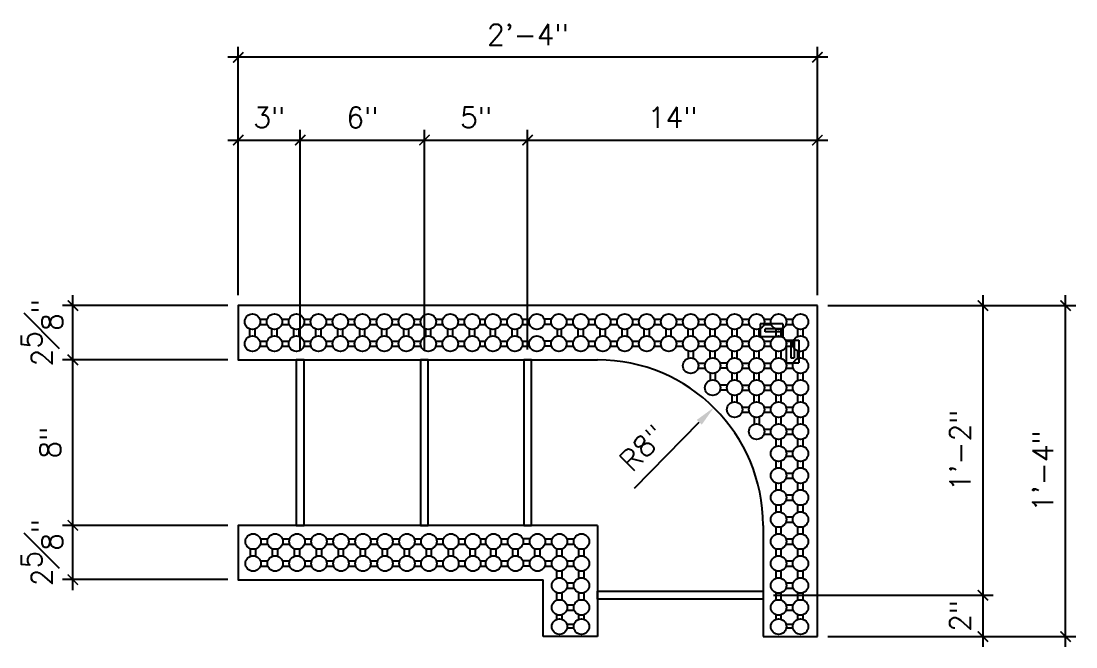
# Model space of a CAD drawing. Header units: inches. Extents: x 164.2 to 218.5, y 5 to 87.3.
# Drawn here: x 167.5 to 218.5, y 57 to 87.3 of the extents above; entities that cross this region are included whole.
import ezdxf

# ---------------------------------------------------------------- set-up
doc = ezdxf.new("R2010")
doc.units = ezdxf.units.IN
doc.header["$MEASUREMENT"] = 0
doc.layers.add('LAYER 2', color=2, linetype='Continuous')
doc.layers.add('LAYER 8', color=8, linetype='Continuous')
doc.styles.add('NOTES', font='simplex.shx', dxfattribs={"height": 1})
doc.dimstyles.new('DIM-18$0', dxfattribs={"dimscale": 8, "dimtxt": 1, "dimasz": 0.125, "dimexe": 0.1875, "dimexo": 0.0625, "dimgap": 0.0625, "dimtad": 1, "dimdec": 4, "dimzin": 3, "dimdsep": 46, "dimlunit": 4, "dimtxsty": 'NOTES', "dimblk1": 'ARCHTICK', "dimblk2": 'ARCHTICK', "dimsah": 1, "dimcen": 0.0625, "dimclrd": 256, "dimclre": 256, "dimclrt": 7, "dimadec": 0, "dimazin": 0, "dimtfac": 1, "dimtdec": 4, "dimtofl": 0, "dimtmove": 0, "dimatfit": 3, "dimldrblk": 'ARCHTICK', "dimfxl": 1, "dimfrac": 2, "dimtolj": 1, "dimtzin": 0, "dimarcsym": 0})

# ---------------------------------------------------------------- blocks, each defined once
blk = doc.blocks.new('_ArchTick')
at = {"color": 0, "linetype": 'ByBlock', "const_width": 0.15}
blk.add_lwpolyline([(-0.5, -0.5), (0.5, 0.5)], dxfattribs=at)
blk = doc.blocks.new('*D17')
at = {"layer": 'DEFPOINTS', "color": 0}
for p in [(180.953, 81.527), (177.958, 73.527), (180.953, 70.902)]:
    blk.add_point(p, dxfattribs=at)
at = {"layer": 'LAYER 8', "lineweight": -2}
for p, q in [((177.958, 74.027), (177.958, 82.027)), ((180.953, 71.402), (180.953, 82.027)), ((177.458, 81.527), (181.453, 81.527))]:
    blk.add_line(p, q, dxfattribs=at)
at = {"layer": 'LAYER 8', "lineweight": -2, "xscale": 0.5, "yscale": 0.5, "zscale": 0.5, "rotation": 180}
blk.add_blockref('_ArchTick', (177.958, 81.527), dxfattribs=at)
at = {"layer": 'LAYER 8', "lineweight": -2, "xscale": 0.5, "yscale": 0.5, "zscale": 0.5}
blk.add_blockref('_ArchTick', (180.953, 81.527), dxfattribs=at)
at = {"layer": 'LAYER 8', "color": 7, "insert": (179.455, 82.622), "char_height": 1, "attachment_point": 5, "style": 'NOTES'}
blk.add_mtext('\\A1;3"', dxfattribs=at)
blk = doc.blocks.new('*D18')
at = {"layer": 'DEFPOINTS', "color": 0}
for p in [(186.958, 81.527), (180.953, 70.902), (186.958, 70.902)]:
    blk.add_point(p, dxfattribs=at)
at = {"layer": 'LAYER 8', "lineweight": -2}
for p, q in [((180.953, 71.402), (180.953, 82.027)), ((186.958, 71.402), (186.958, 82.027)), ((180.453, 81.527), (187.458, 81.527))]:
    blk.add_line(p, q, dxfattribs=at)
at = {"layer": 'LAYER 8', "lineweight": -2, "xscale": 0.5, "yscale": 0.5, "zscale": 0.5, "rotation": 180}
blk.add_blockref('_ArchTick', (180.953, 81.527), dxfattribs=at)
at = {"layer": 'LAYER 8', "lineweight": -2, "xscale": 0.5, "yscale": 0.5, "zscale": 0.5}
blk.add_blockref('_ArchTick', (186.958, 81.527), dxfattribs=at)
at = {"layer": 'LAYER 8', "color": 7, "insert": (183.955, 82.622), "char_height": 1, "attachment_point": 5, "style": 'NOTES'}
blk.add_mtext('\\A1;6"', dxfattribs=at)
blk = doc.blocks.new('*D19')
at = {"layer": 'DEFPOINTS', "color": 0}
for p in [(191.949, 81.527), (186.958, 70.902), (191.949, 70.902)]:
    blk.add_point(p, dxfattribs=at)
at = {"layer": 'LAYER 8', "lineweight": -2}
for p, q in [((186.958, 71.402), (186.958, 82.027)), ((191.949, 71.402), (191.949, 82.027)), ((186.458, 81.527), (192.449, 81.527))]:
    blk.add_line(p, q, dxfattribs=at)
at = {"layer": 'LAYER 8', "lineweight": -2, "xscale": 0.5, "yscale": 0.5, "zscale": 0.5, "rotation": 180}
blk.add_blockref('_ArchTick', (186.958, 81.527), dxfattribs=at)
at = {"layer": 'LAYER 8', "lineweight": -2, "xscale": 0.5, "yscale": 0.5, "zscale": 0.5}
blk.add_blockref('_ArchTick', (191.949, 81.527), dxfattribs=at)
at = {"layer": 'LAYER 8', "color": 7, "insert": (189.453, 82.622), "char_height": 1, "attachment_point": 5, "style": 'NOTES'}
blk.add_mtext('\\A1;5"', dxfattribs=at)
blk = doc.blocks.new('*D20')
at = {"layer": 'DEFPOINTS', "color": 0}
for p in [(205.958, 81.527), (205.958, 73.527), (191.949, 70.902)]:
    blk.add_point(p, dxfattribs=at)
at = {"layer": 'LAYER 8', "lineweight": -2}
for p, q in [((191.949, 71.402), (191.949, 82.027)), ((205.958, 74.027), (205.958, 82.027)), ((191.449, 81.527), (206.458, 81.527))]:
    blk.add_line(p, q, dxfattribs=at)
at = {"layer": 'LAYER 8', "lineweight": -2, "xscale": 0.5, "yscale": 0.5, "zscale": 0.5, "rotation": 180}
blk.add_blockref('_ArchTick', (191.949, 81.527), dxfattribs=at)
at = {"layer": 'LAYER 8', "lineweight": -2, "xscale": 0.5, "yscale": 0.5, "zscale": 0.5}
blk.add_blockref('_ArchTick', (205.958, 81.527), dxfattribs=at)
at = {"layer": 'LAYER 8', "color": 7, "insert": (198.953, 82.622), "char_height": 1, "attachment_point": 5, "style": 'NOTES'}
blk.add_mtext('\\A1;14"', dxfattribs=at)
blk = doc.blocks.new('*D21')
at = {"layer": 'DEFPOINTS', "color": 0}
for p in [(169.958, 62.902), (177.958, 62.902), (177.958, 60.277)]:
    blk.add_point(p, dxfattribs=at)
at = {"layer": 'LAYER 8', "lineweight": -2}
for p, q in [((169.958, 59.777), (169.958, 63.402)), ((177.458, 62.902), (169.458, 62.902)), ((177.458, 60.277), (169.458, 60.277))]:
    blk.add_line(p, q, dxfattribs=at)
at = {"layer": 'LAYER 8', "lineweight": -2, "xscale": 0.5, "yscale": 0.5, "zscale": 0.5}
for p, rotation in [((169.958, 62.902), 90), ((169.958, 60.277), 270)]:
    blk.add_blockref('_ArchTick', p, dxfattribs=dict(at, rotation=rotation))
at = {"layer": 'LAYER 8', "color": 7, "insert": (168.458, 61.589), "char_height": 1, "attachment_point": 5, "rotation": 90, "style": 'NOTES'}
blk.add_mtext('\\A1;2{\\H1.000000x;\\S5#8;}"', dxfattribs=at)
blk = doc.blocks.new('*D22')
at = {"layer": 'DEFPOINTS', "color": 0}
for p in [(169.958, 70.902), (177.958, 70.902), (177.958, 62.902)]:
    blk.add_point(p, dxfattribs=at)
at = {"layer": 'LAYER 8', "lineweight": -2}
for p, q in [((169.958, 62.402), (169.958, 71.402)), ((177.458, 70.902), (169.458, 70.902)), ((177.458, 62.902), (169.458, 62.902))]:
    blk.add_line(p, q, dxfattribs=at)
at = {"layer": 'LAYER 8', "lineweight": -2, "xscale": 0.5, "yscale": 0.5, "zscale": 0.5}
for p, rotation in [((169.958, 70.902), 90), ((169.958, 62.902), 270)]:
    blk.add_blockref('_ArchTick', p, dxfattribs=dict(at, rotation=rotation))
at = {"layer": 'LAYER 8', "color": 7, "insert": (168.862, 66.902), "char_height": 1, "attachment_point": 5, "rotation": 90, "style": 'NOTES'}
blk.add_mtext('\\A1;8"', dxfattribs=at)
blk = doc.blocks.new('*D23')
at = {"layer": 'DEFPOINTS', "color": 0}
for p in [(169.958, 73.527), (177.958, 73.527), (177.958, 70.902)]:
    blk.add_point(p, dxfattribs=at)
at = {"layer": 'LAYER 8', "lineweight": -2}
for p, q in [((169.958, 70.402), (169.958, 74.027)), ((177.458, 73.527), (169.458, 73.527)), ((177.458, 70.902), (169.458, 70.902))]:
    blk.add_line(p, q, dxfattribs=at)
at = {"layer": 'LAYER 8', "lineweight": -2, "xscale": 0.5, "yscale": 0.5, "zscale": 0.5}
for p, rotation in [((169.958, 73.527), 90), ((169.958, 70.902), 270)]:
    blk.add_blockref('_ArchTick', p, dxfattribs=dict(at, rotation=rotation))
at = {"layer": 'LAYER 8', "color": 7, "insert": (168.458, 72.214), "char_height": 1, "attachment_point": 5, "rotation": 90, "style": 'NOTES'}
blk.add_mtext('\\A1;2{\\H1.000000x;\\S5#8;}"', dxfattribs=at)
blk = doc.blocks.new('*D24')
at = {"layer": 'DEFPOINTS', "color": 0}
for p in [(200.951, 68.597), (195.333, 62.902)]:
    blk.add_point(p, dxfattribs=at)
at = {"layer": 'LAYER 8', "lineweight": -2}
blk.add_line((197.11, 64.703), (200.249, 67.885), dxfattribs=at)
at = {"layer": 'LAYER 8'}
blk.add_solid([(200.13, 68.002), (200.367, 67.768), (200.951, 68.597)], dxfattribs=at)
at = {"layer": 'LAYER 8', "color": 7, "insert": (197.501, 66.659), "char_height": 1, "attachment_point": 5, "rotation": 45.3878, "style": 'NOTES'}
blk.add_mtext('\\A1;R8"', dxfattribs=at)
blk = doc.blocks.new('*D25')
at = {"layer": 'DEFPOINTS', "color": 0}
for p in [(205.958, 73.527), (203.333, 59.527), (213.958, 59.527)]:
    blk.add_point(p, dxfattribs=at)
at = {"layer": 'LAYER 8', "lineweight": -2}
for p, q in [((213.958, 74.027), (213.958, 59.027)), ((206.458, 73.527), (214.458, 73.527)), ((203.833, 59.527), (214.458, 59.527))]:
    blk.add_line(p, q, dxfattribs=at)
at = {"layer": 'LAYER 8', "lineweight": -2, "xscale": 0.5, "yscale": 0.5, "zscale": 0.5}
for p, rotation in [((213.958, 73.527), 90), ((213.958, 59.527), 270)]:
    blk.add_blockref('_ArchTick', p, dxfattribs=dict(at, rotation=rotation))
at = {"layer": 'LAYER 8', "color": 7, "insert": (212.862, 66.527), "char_height": 1, "attachment_point": 5, "rotation": 90, "style": 'NOTES'}
blk.add_mtext('\\A1;1\'-2"', dxfattribs=at)
blk = doc.blocks.new('*D26')
at = {"layer": 'DEFPOINTS', "color": 0}
for p in [(203.333, 59.527), (205.958, 57.527), (213.958, 57.527)]:
    blk.add_point(p, dxfattribs=at)
at = {"layer": 'LAYER 8', "lineweight": -2}
for p, q in [((213.958, 60.027), (213.958, 57.027)), ((203.833, 59.527), (214.458, 59.527)), ((206.458, 57.527), (214.458, 57.527))]:
    blk.add_line(p, q, dxfattribs=at)
at = {"layer": 'LAYER 8', "lineweight": -2, "xscale": 0.5, "yscale": 0.5, "zscale": 0.5}
for p, rotation in [((213.958, 59.527), 90), ((213.958, 57.527), 270)]:
    blk.add_blockref('_ArchTick', p, dxfattribs=dict(at, rotation=rotation))
at = {"layer": 'LAYER 8', "color": 7, "insert": (212.862, 58.527), "char_height": 1, "attachment_point": 5, "rotation": 90, "style": 'NOTES'}
blk.add_mtext('\\A1;2"', dxfattribs=at)
blk = doc.blocks.new('*D27')
at = {"layer": 'DEFPOINTS', "color": 0}
for p in [(205.958, 73.527), (217.958, 73.527), (205.958, 57.527)]:
    blk.add_point(p, dxfattribs=at)
at = {"layer": 'LAYER 8', "lineweight": -2}
for p, q in [((217.958, 57.027), (217.958, 74.027)), ((206.458, 73.527), (218.458, 73.527)), ((206.458, 57.527), (218.458, 57.527))]:
    blk.add_line(p, q, dxfattribs=at)
at = {"layer": 'LAYER 8', "lineweight": -2, "xscale": 0.5, "yscale": 0.5, "zscale": 0.5}
for p, rotation in [((217.958, 73.527), 90), ((217.958, 57.527), 270)]:
    blk.add_blockref('_ArchTick', p, dxfattribs=dict(at, rotation=rotation))
at = {"layer": 'LAYER 8', "color": 7, "insert": (216.862, 65.527), "char_height": 1, "attachment_point": 5, "rotation": 90, "style": 'NOTES'}
blk.add_mtext('\\A1;1\'-4"', dxfattribs=at)
blk = doc.blocks.new('*D28')
at = {"layer": 'DEFPOINTS', "color": 0}
for p in [(177.958, 85.527), (177.958, 73.527), (205.958, 73.527)]:
    blk.add_point(p, dxfattribs=at)
at = {"layer": 'LAYER 8', "lineweight": -2}
for p, q in [((177.958, 74.027), (177.958, 86.027)), ((205.958, 74.027), (205.958, 86.027)), ((206.458, 85.527), (177.458, 85.527))]:
    blk.add_line(p, q, dxfattribs=at)
at = {"layer": 'LAYER 8', "lineweight": -2, "xscale": 0.5, "yscale": 0.5, "zscale": 0.5, "rotation": 180}
blk.add_blockref('_ArchTick', (177.958, 85.527), dxfattribs=at)
at = {"layer": 'LAYER 8', "lineweight": -2, "xscale": 0.5, "yscale": 0.5, "zscale": 0.5}
blk.add_blockref('_ArchTick', (205.958, 85.527), dxfattribs=at)
at = {"layer": 'LAYER 8', "color": 7, "insert": (191.958, 86.622), "char_height": 1, "attachment_point": 5, "style": 'NOTES'}
blk.add_mtext('\\A1;2\'-4"', dxfattribs=at)

msp = doc.modelspace()

# ---------------------------------------------------------------- linework, layer by layer
at = {"layer": 'LAYER 2'}
for p, q in [((204.28143, 72.6439), (203.1914, 72.6439)), ((203.1914, 72.6439), (203.1914, 72.0189)), ((204.28143, 72.6439), (204.28143, 72.0189)), ((204.28143, 72.0189), (203.1914, 72.0189)), ((204.44393, 71.8564), (204.44393, 70.76638)), ((204.44393, 71.8564), (205.06893, 71.8564)), ((205.06893, 71.8564), (205.06893, 70.76638)), ((204.44393, 70.76638), (205.06893, 70.76638))]:
    msp.add_line(p, q, dxfattribs=at)
for points in [[(205.9577, 73.52652), (177.9577, 73.52652), (177.9577, 70.90152), (195.3327, 70.90152)], [(205.9577, 57.52652), (205.9577, 73.52652)], [(195.3327, 62.90152), (177.9577, 62.90152), (177.9577, 60.27652), (192.7077, 60.27652)], [(195.3327, 62.90152), (195.3327, 57.52652)], [(203.3327, 62.90152), (203.3327, 57.52652)], [(192.7077, 57.52652), (192.7077, 60.27652)], [(195.3327, 57.52652), (192.7077, 57.52652)], [(203.3327, 57.52652), (205.9577, 57.52652)]]:
    msp.add_lwpolyline(points, dxfattribs=at)
msp.add_arc((195.3327, 62.90152), 8, 0, 90, dxfattribs=at)
at = {"layer": 'LAYER 8'}
for p, q in [((178.99823, 72.61881), (179.35467, 72.61881)), ((178.99901, 72.86954), (179.35389, 72.86954)), ((180.06073, 72.61881), (180.41717, 72.61881)), ((180.06151, 72.86954), (180.41639, 72.86954)), ((181.12323, 72.61881), (181.47967, 72.61881)), ((181.12401, 72.86954), (181.47889, 72.86954)), ((182.18573, 72.61881), (182.54217, 72.61881)), ((182.18651, 72.86954), (182.54139, 72.86954)), ((183.24823, 72.61881), (183.60467, 72.61881)), ((183.24901, 72.86954), (183.60389, 72.86954)), ((184.31073, 72.61881), (184.66717, 72.61881)), ((184.31151, 72.86954), (184.66639, 72.86954)), ((185.37323, 72.61881), (185.72967, 72.61881)), ((185.37401, 72.86954), (185.72889, 72.86954)), ((186.43573, 72.61881), (186.79217, 72.61881)), ((186.43651, 72.86954), (186.79139, 72.86954)), ((187.49823, 72.61881), (187.85467, 72.61881)), ((187.49901, 72.86954), (187.85389, 72.86954)), ((188.56073, 72.61881), (188.91717, 72.61881)), ((188.56151, 72.86954), (188.91639, 72.86954)), ((189.62323, 72.61881), (189.91717, 72.61881)), ((189.62401, 72.86954), (189.91639, 72.86954)), ((190.62323, 72.61881), (190.97967, 72.61881)), ((190.62401, 72.86954), (190.97889, 72.86954)), ((191.68573, 72.61881), (192.04217, 72.61881)), ((191.68651, 72.86954), (192.04139, 72.86954)), ((193.10467, 72.61881), (192.74823, 72.61881)), ((193.10389, 72.86954), (192.74901, 72.86954)), ((193.81073, 72.61881), (194.16717, 72.61881)), ((193.81151, 72.86954), (194.16639, 72.86954)), ((194.87323, 72.61881), (195.22967, 72.61881)), ((194.87401, 72.86954), (195.22889, 72.86954)), ((195.93573, 72.61881), (196.29217, 72.61881)), ((195.93651, 72.86954), (196.29139, 72.86954)), ((196.99823, 72.61881), (197.35467, 72.61881)), ((196.99901, 72.86954), (197.35389, 72.86954)), ((198.06073, 72.61881), (198.41717, 72.61881)), ((198.06151, 72.86954), (198.41639, 72.86954)), ((199.12323, 72.61881), (199.47967, 72.61881)), ((199.12401, 72.86954), (199.47889, 72.86954)), ((200.18573, 72.61881), (200.54217, 72.61881)), ((200.18651, 72.86954), (200.54139, 72.86954)), ((201.24823, 72.61881), (201.60467, 72.61881)), ((201.24901, 72.86954), (201.60389, 72.86954)), ((202.31073, 72.61881), (202.66717, 72.61881)), ((202.31151, 72.86954), (202.66639, 72.86954)), ((203.37323, 72.61881), (203.72967, 72.61881)), ((203.37401, 72.86954), (203.72889, 72.86954)), ((204.43573, 72.61881), (204.79217, 72.61881)), ((204.43651, 72.86954), (204.79139, 72.86954)), ((178.52093, 72.03659), (178.52093, 72.39146)), ((178.77166, 72.03581), (178.77166, 72.39224)), ((179.58124, 72.03581), (179.58124, 72.39224)), ((179.83197, 72.03659), (179.83197, 72.39146)), ((180.64593, 72.03659), (180.64593, 72.39146)), ((180.89666, 72.03581), (180.89666, 72.39224)), ((181.70843, 72.03659), (181.70843, 72.39146)), ((181.95916, 72.03581), (181.95916, 72.39224)), ((182.77093, 72.03659), (182.77093, 72.39146)), ((183.02166, 72.03581), (183.02166, 72.39224)), ((183.83343, 72.03659), (183.83343, 72.39146)), ((184.08416, 72.03581), (184.08416, 72.39224)), ((184.89593, 72.03659), (184.89593, 72.39146)), ((185.14666, 72.03581), (185.14666, 72.39224)), ((185.95843, 72.03659), (185.95843, 72.39146)), ((186.20916, 72.03581), (186.20916, 72.39224)), ((187.02093, 72.03659), (187.02093, 72.39146)), ((187.27166, 72.03581), (187.27166, 72.39224)), ((188.08343, 72.03659), (188.08343, 72.39146)), ((188.33416, 72.03581), (188.33416, 72.39224)), ((189.14593, 72.03659), (189.14593, 72.39146)), ((189.39666, 72.03581), (189.39666, 72.39224)), ((190.14593, 72.03659), (190.14593, 72.39146)), ((190.39666, 72.03581), (190.39666, 72.39224)), ((191.20843, 72.03659), (191.20843, 72.39146)), ((191.45916, 72.03581), (191.45916, 72.39224)), ((193.39593, 72.03659), (193.39593, 72.39146)), ((193.58416, 72.03581), (193.58416, 72.39224)), ((194.39593, 72.03659), (194.39593, 72.39146)), ((194.64666, 72.03581), (194.64666, 72.39224)), ((195.45843, 72.03659), (195.45843, 72.39146)), ((195.70916, 72.03581), (195.70916, 72.39224)), ((196.52093, 72.03659), (196.52093, 72.39146)), ((196.77166, 72.03581), (196.77166, 72.39224)), ((197.58343, 72.03659), (197.58343, 72.39146)), ((197.83416, 72.03581), (197.83416, 72.39224)), ((198.64593, 72.03659), (198.64593, 72.39146)), ((198.89666, 72.03581), (198.89666, 72.39224)), ((199.70843, 72.03659), (199.70843, 72.39146)), ((199.95916, 72.03581), (199.95916, 72.39224)), ((200.77093, 72.03659), (200.77093, 72.39146)), ((201.02166, 72.03581), (201.02166, 72.39224)), ((201.83343, 72.03659), (201.83343, 72.39146)), ((202.08416, 72.03581), (202.08416, 72.39224)), ((202.89593, 72.03659), (202.89593, 72.39146)), ((203.14666, 72.03581), (203.14666, 72.39224)), ((203.95843, 72.03659), (203.95843, 72.39146)), ((204.20916, 72.03581), (204.20916, 72.39224)), ((205.02093, 72.03659), (205.02093, 72.39146)), ((205.27166, 72.03581), (205.27166, 72.39224)), ((178.99823, 71.55631), (179.35467, 71.55631)), ((178.99901, 71.80704), (179.35389, 71.80704)), ((180.06073, 71.55631), (180.41717, 71.55631)), ((180.06151, 71.80704), (180.41639, 71.80704)), ((181.12323, 71.55631), (181.47967, 71.55631)), ((181.12401, 71.80704), (181.47889, 71.80704)), ((182.18573, 71.55631), (182.54217, 71.55631)), ((182.18651, 71.80704), (182.54139, 71.80704)), ((183.24823, 71.55631), (183.60467, 71.55631)), ((183.24901, 71.80704), (183.60389, 71.80704)), ((184.31073, 71.55631), (184.66717, 71.55631)), ((184.31151, 71.80704), (184.66639, 71.80704)), ((185.37323, 71.55631), (185.72967, 71.55631)), ((185.37401, 71.80704), (185.72889, 71.80704)), ((186.43573, 71.55631), (186.79217, 71.55631)), ((186.43651, 71.80704), (186.79139, 71.80704)), ((187.49823, 71.55631), (187.85467, 71.55631)), ((187.49901, 71.80704), (187.85389, 71.80704)), ((188.56073, 71.55631), (188.91717, 71.55631)), ((188.56151, 71.80704), (188.91639, 71.80704)), ((189.62323, 71.55631), (189.91717, 71.55631)), ((189.62401, 71.80704), (189.91639, 71.80704)), ((190.62323, 71.55631), (190.97967, 71.55631)), ((190.62401, 71.80704), (190.97889, 71.80704)), ((191.68573, 71.55631), (192.04217, 71.55631)), ((191.68651, 71.80704), (192.04139, 71.80704)), ((193.10467, 71.55631), (192.74823, 71.55631)), ((193.10389, 71.80704), (192.74901, 71.80704)), ((193.81073, 71.55631), (194.16717, 71.55631)), ((193.81151, 71.80704), (194.16639, 71.80704)), ((194.87323, 71.55631), (195.22967, 71.55631)), ((194.87401, 71.80704), (195.22889, 71.80704)), ((195.93573, 71.55631), (196.29217, 71.55631)), ((195.93651, 71.80704), (196.29139, 71.80704)), ((196.99823, 71.55631), (197.35467, 71.55631)), ((196.99901, 71.80704), (197.35389, 71.80704)), ((198.06073, 71.55631), (198.41717, 71.55631)), ((198.06151, 71.80704), (198.41639, 71.80704)), ((199.12323, 71.55631), (199.47967, 71.55631)), ((199.12401, 71.80704), (199.47889, 71.80704)), ((200.18573, 71.55631), (200.54217, 71.55631)), ((200.18651, 71.80704), (200.54139, 71.80704)), ((201.24823, 71.55631), (201.60467, 71.55631)), ((201.24901, 71.80704), (201.60389, 71.80704)), ((202.31073, 71.55631), (202.66717, 71.55631)), ((202.31151, 71.80704), (202.66639, 71.80704)), ((203.37323, 71.55631), (203.72967, 71.55631)), ((203.37401, 71.80704), (203.72889, 71.80704)), ((204.43573, 71.55631), (204.79217, 71.55631)), ((204.43651, 71.80704), (204.79139, 71.80704)), ((199.70843, 71.32896), (199.70843, 70.97409)), ((199.95916, 71.32974), (199.95916, 70.97331)), ((200.77093, 70.97409), (200.77093, 71.32896)), ((201.02166, 70.97331), (201.02166, 71.32974)), ((201.83343, 70.97409), (201.83343, 71.32896)), ((202.08416, 70.97331), (202.08416, 71.32974)), ((202.89593, 70.97409), (202.89593, 71.32896)), ((203.14666, 70.97331), (203.14666, 71.32974)), ((203.95843, 70.97409), (203.95843, 71.32896)), ((204.20916, 70.97331), (204.20916, 71.32974)), ((205.02093, 70.97409), (205.02093, 71.32896)), ((205.27166, 70.97331), (205.27166, 71.32974)), ((200.18573, 70.74674), (200.54217, 70.74674)), ((200.18651, 70.49601), (200.54139, 70.49601)), ((201.60467, 70.74674), (201.24823, 70.74674)), ((201.60389, 70.49601), (201.24901, 70.49601)), ((202.31073, 70.49381), (202.66717, 70.49381)), ((202.31151, 70.74454), (202.66639, 70.74454)), ((203.37323, 70.49381), (203.72967, 70.49381)), ((203.37401, 70.74454), (203.72889, 70.74454)), ((204.43573, 70.49381), (204.79217, 70.49381)), ((204.43651, 70.74454), (204.79139, 70.74454)), ((200.77093, 70.26646), (200.77093, 69.91159)), ((201.02166, 70.26724), (201.02166, 69.91081)), ((201.83343, 69.91159), (201.83343, 70.26646)), ((202.08416, 69.91081), (202.08416, 70.26724)), ((202.89593, 69.91159), (202.89593, 70.26646)), ((203.14666, 69.91081), (203.14666, 70.26724)), ((203.95843, 69.91159), (203.95843, 70.26646)), ((204.20916, 69.91081), (204.20916, 70.26724)), ((205.02093, 69.91159), (205.02093, 70.26646)), ((205.27166, 69.91081), (205.27166, 70.26724)), ((201.60467, 69.43131), (201.24823, 69.43131)), ((201.60389, 69.68204), (201.24901, 69.68204)), ((202.31073, 69.43131), (202.66717, 69.43131)), ((202.31151, 69.68204), (202.66639, 69.68204)), ((203.37323, 69.43131), (203.72967, 69.43131)), ((203.37401, 69.68204), (203.72889, 69.68204)), ((204.43573, 69.43131), (204.79217, 69.43131)), ((204.43651, 69.68204), (204.79139, 69.68204)), ((201.83124, 68.84831), (201.83124, 69.20474)), ((202.08197, 68.84909), (202.08197, 69.20396)), ((202.89593, 68.84909), (202.89593, 69.20396)), ((203.14666, 68.84831), (203.14666, 69.20474)), ((203.95843, 68.84909), (203.95843, 69.20396)), ((204.20916, 68.84831), (204.20916, 69.20474)), ((205.02093, 68.84909), (205.02093, 69.20396)), ((205.27166, 68.84831), (205.27166, 69.20474)), ((202.31073, 68.62174), (202.66717, 68.62174)), ((202.31151, 68.37101), (202.66639, 68.37101)), ((203.37323, 68.62174), (203.72967, 68.62174)), ((203.37401, 68.37101), (203.72889, 68.37101)), ((204.43573, 68.36881), (204.79217, 68.36881)), ((204.43651, 68.61954), (204.79139, 68.61954)), ((202.89593, 68.14146), (202.89593, 67.78659)), ((203.14666, 68.14224), (203.14666, 67.78581)), ((203.95843, 67.78659), (203.95843, 68.14146)), ((204.20916, 67.78581), (204.20916, 68.14224)), ((205.02093, 67.78659), (205.02093, 68.14146)), ((205.27166, 67.78581), (205.27166, 68.14224)), ((203.37401, 67.55704), (203.72889, 67.55704)), ((204.43651, 67.55704), (204.79139, 67.55704)), ((203.37323, 67.30631), (203.72967, 67.30631)), ((203.95843, 66.72409), (203.95843, 67.07896)), ((204.20916, 66.72331), (204.20916, 67.07974)), ((204.43573, 67.30631), (204.79217, 67.30631)), ((205.02093, 66.72409), (205.02093, 67.07896)), ((205.27166, 66.72331), (205.27166, 67.07974)), ((204.43651, 66.49454), (204.79139, 66.49454)), ((203.95843, 65.66159), (203.95843, 66.01646)), ((204.20916, 65.66081), (204.20916, 66.01724)), ((204.43573, 66.24381), (204.79217, 66.24381)), ((205.02093, 65.66159), (205.02093, 66.01646)), ((205.27166, 65.66081), (205.27166, 66.01724)), ((204.43651, 65.43204), (204.79139, 65.43204)), ((203.95843, 64.59909), (203.95843, 64.95396)), ((204.20916, 64.59831), (204.20916, 64.95474)), ((204.43573, 65.18131), (204.79217, 65.18131)), ((205.02093, 64.59909), (205.02093, 64.95396)), ((205.27166, 64.59831), (205.27166, 64.95474)), ((204.43651, 64.36954), (204.79139, 64.36954)), ((203.95843, 63.53659), (203.95843, 63.89146)), ((204.20916, 63.53581), (204.20916, 63.89224)), ((204.43573, 64.11881), (204.79217, 64.11881)), ((205.02093, 63.53659), (205.02093, 63.89146)), ((205.27166, 63.53581), (205.27166, 63.89224)), ((204.43651, 63.30704), (204.79139, 63.30704)), ((203.95843, 62.47409), (203.95843, 62.82896)), ((204.20916, 62.47331), (204.20916, 62.82974)), ((204.43573, 63.05631), (204.79217, 63.05631)), ((205.02093, 62.47409), (205.02093, 62.82896)), ((205.27166, 62.47331), (205.27166, 62.82974)), ((179.03026, 62.24454), (179.38514, 62.24454)), ((180.09276, 62.24454), (180.44764, 62.24454)), ((181.15526, 62.24454), (181.51014, 62.24454)), ((182.21776, 62.24454), (182.57264, 62.24454)), ((183.28026, 62.24454), (183.63514, 62.24454)), ((184.34276, 62.24454), (184.69764, 62.24454)), ((185.40526, 62.24454), (185.76014, 62.24454)), ((186.46776, 62.24454), (186.82264, 62.24454)), ((187.53026, 62.24454), (187.88514, 62.24454)), ((188.59276, 62.24454), (188.94764, 62.24454)), ((189.65526, 62.24454), (189.94764, 62.24454)), ((190.65526, 62.24454), (191.01014, 62.24454)), ((192.07264, 62.24454), (191.71776, 62.24454)), ((192.78026, 62.24454), (193.13514, 62.24454)), ((193.84276, 62.24454), (194.19764, 62.24454)), ((204.43651, 62.24454), (204.79139, 62.24454)), ((178.55218, 61.41159), (178.55218, 61.76646)), ((178.80291, 61.41081), (178.80291, 61.76724)), ((179.02948, 61.99381), (179.38592, 61.99381)), ((179.61468, 61.41159), (179.61468, 61.76646)), ((179.86541, 61.41081), (179.86541, 61.76724)), ((180.09198, 61.99381), (180.44842, 61.99381)), ((180.67718, 61.41159), (180.67718, 61.76646)), ((180.92791, 61.41081), (180.92791, 61.76724)), ((181.15448, 61.99381), (181.51092, 61.99381)), ((181.73968, 61.41159), (181.73968, 61.76646)), ((181.99041, 61.41081), (181.99041, 61.76724)), ((182.21698, 61.99381), (182.57342, 61.99381)), ((182.80218, 61.41159), (182.80218, 61.76646)), ((183.05291, 61.41081), (183.05291, 61.76724)), ((183.27948, 61.99381), (183.63592, 61.99381)), ((183.86468, 61.41159), (183.86468, 61.76646)), ((184.11541, 61.41081), (184.11541, 61.76724)), ((184.34198, 61.99381), (184.69842, 61.99381)), ((184.92718, 61.41159), (184.92718, 61.76646)), ((185.17791, 61.41081), (185.17791, 61.76724)), ((185.40448, 61.99381), (185.76092, 61.99381)), ((185.98968, 61.41159), (185.98968, 61.76646)), ((186.24041, 61.41081), (186.24041, 61.76724)), ((186.46698, 61.99381), (186.82342, 61.99381)), ((187.05218, 61.41159), (187.05218, 61.76646)), ((187.30291, 61.41081), (187.30291, 61.76724)), ((187.52948, 61.99381), (187.88592, 61.99381)), ((188.11468, 61.41159), (188.11468, 61.76646)), ((188.36541, 61.41081), (188.36541, 61.76724)), ((188.59198, 61.99381), (188.94842, 61.99381)), ((189.17718, 61.41159), (189.17718, 61.76646)), ((189.42791, 61.41081), (189.42791, 61.76724)), ((189.65448, 61.99381), (189.94842, 61.99381)), ((190.17718, 61.41159), (190.17718, 61.76646)), ((190.42791, 61.41081), (190.42791, 61.76724)), ((190.65448, 61.99381), (191.01092, 61.99381)), ((191.23968, 61.41159), (191.23968, 61.76646)), ((191.49041, 61.41081), (191.49041, 61.76724)), ((192.07342, 61.99381), (191.71698, 61.99381)), ((192.30218, 61.41159), (192.30218, 61.76646)), ((192.55291, 61.41081), (192.55291, 61.76724)), ((192.77948, 61.99381), (193.13592, 61.99381)), ((193.36468, 61.41159), (193.36468, 61.76646)), ((193.61541, 61.41081), (193.61541, 61.76724)), ((193.84198, 61.99381), (194.19842, 61.99381)), ((194.42718, 61.41159), (194.42718, 61.76646)), ((194.67791, 61.41081), (194.67791, 61.76724)), ((203.95843, 61.41159), (203.95843, 61.76646)), ((204.20916, 61.41081), (204.20916, 61.76724)), ((204.43573, 61.99381), (204.79217, 61.99381)), ((205.02093, 61.41159), (205.02093, 61.76646)), ((205.27166, 61.41081), (205.27166, 61.76724)), ((179.02948, 60.93131), (179.38592, 60.93131)), ((179.03026, 61.18204), (179.38514, 61.18204)), ((180.09198, 60.93131), (180.44842, 60.93131)), ((180.09276, 61.18204), (180.44764, 61.18204)), ((181.15448, 60.93131), (181.51092, 60.93131)), ((181.15526, 61.18204), (181.51014, 61.18204)), ((182.21698, 60.93131), (182.57342, 60.93131)), ((182.21776, 61.18204), (182.57264, 61.18204)), ((183.27948, 60.93131), (183.63592, 60.93131)), ((183.28026, 61.18204), (183.63514, 61.18204)), ((184.34198, 60.93131), (184.69842, 60.93131)), ((184.34276, 61.18204), (184.69764, 61.18204)), ((185.40448, 60.93131), (185.76092, 60.93131)), ((185.40526, 61.18204), (185.76014, 61.18204)), ((186.46698, 60.93131), (186.82342, 60.93131)), ((186.46776, 61.18204), (186.82264, 61.18204)), ((187.52948, 60.93131), (187.88592, 60.93131)), ((187.53026, 61.18204), (187.88514, 61.18204)), ((188.59198, 60.93131), (188.94842, 60.93131)), ((188.59276, 61.18204), (188.94764, 61.18204)), ((189.65448, 60.93131), (189.94842, 60.93131)), ((189.65526, 61.18204), (189.94764, 61.18204)), ((190.65448, 60.93131), (191.01092, 60.93131)), ((190.65526, 61.18204), (191.01014, 61.18204)), ((192.07342, 60.93131), (191.71698, 60.93131)), ((192.07264, 61.18204), (191.71776, 61.18204)), ((192.77948, 60.93131), (193.13592, 60.93131)), ((192.78026, 61.18204), (193.13514, 61.18204)), ((193.36468, 60.34909), (193.36468, 60.70396)), ((193.61541, 60.34831), (193.61541, 60.70474)), ((193.84198, 60.93131), (194.19842, 60.93131)), ((193.84276, 61.18204), (194.19764, 61.18204)), ((194.42718, 60.34909), (194.42718, 60.70396)), ((194.67791, 60.34831), (194.67791, 60.70474)), ((203.95843, 60.34909), (203.95843, 60.70396)), ((204.20916, 60.34831), (204.20916, 60.70474)), ((204.43573, 60.93131), (204.79217, 60.93131)), ((204.43651, 61.18204), (204.79139, 61.18204)), ((205.02093, 60.34909), (205.02093, 60.70396)), ((205.27166, 60.34831), (205.27166, 60.70474)), ((193.84198, 59.86881), (194.19842, 59.86881)), ((193.84276, 60.11954), (194.19764, 60.11954)), ((204.43573, 59.86881), (204.79217, 59.86881)), ((204.43651, 60.11954), (204.79139, 60.11954)), ((193.36468, 59.28659), (193.36468, 59.64146)), ((193.61541, 59.28581), (193.61541, 59.64224)), ((194.42718, 59.28659), (194.42718, 59.64146)), ((194.67791, 59.28581), (194.67791, 59.64224)), ((203.95843, 59.28659), (203.95843, 59.64146)), ((204.20916, 59.28581), (204.20916, 59.64224)), ((205.02093, 59.28659), (205.02093, 59.64146)), ((205.27166, 59.28581), (205.27166, 59.64224)), ((193.84198, 58.80631), (194.19842, 58.80631)), ((193.84276, 59.05704), (194.19764, 59.05704)), ((204.43573, 58.80631), (204.79217, 58.80631)), ((204.43651, 59.05704), (204.79139, 59.05704)), ((193.36468, 58.36057), (193.36468, 58.57896)), ((193.61541, 58.3598), (193.61541, 58.57974)), ((194.42718, 58.36057), (194.42718, 58.57896)), ((194.67791, 58.3598), (194.67791, 58.57974)), ((203.95843, 58.36057), (203.95843, 58.57896)), ((204.20916, 58.3598), (204.20916, 58.57974)), ((205.02093, 58.36057), (205.02093, 58.57896)), ((205.27166, 58.3598), (205.27166, 58.57974)), ((193.84276, 58.13103), (194.19764, 58.13103)), ((193.85845, 57.9428), (194.18194, 57.9428)), ((204.43651, 58.13103), (204.79139, 58.13103)), ((204.4522, 57.9428), (204.77569, 57.9428))]:
    msp.add_line(p, q, dxfattribs=at)
at = {"layer": 'LAYER 8', "color": 5}
for p, q in [((204.28143, 72.4064), (203.43143, 72.4064)), ((203.43143, 72.2564), (203.43143, 72.4064)), ((204.28143, 72.2564), (203.43143, 72.2564)), ((204.68143, 71.8564), (204.68143, 71.0064)), ((204.83143, 71.8564), (204.83143, 71.0064)), ((204.68143, 71.0064), (204.83143, 71.0064))]:
    msp.add_line(p, q, dxfattribs=at)
for points in [[(180.7606, 62.90152), (181.1452, 62.90152), (181.1452, 70.90152), (180.7606, 70.90152)], [(186.7702, 62.90152), (187.1452, 62.90152), (187.1452, 70.90152), (186.7702, 70.90152)], [(191.76138, 62.90152), (192.13638, 62.90152), (192.13638, 70.90152), (191.76138, 70.90152)], [(195.3327, 59.33902), (195.3327, 59.71402), (203.3327, 59.71402), (203.3327, 59.33902)]]:
    msp.add_lwpolyline(points, close=True, dxfattribs=at)
at = {"layer": 'LAYER 8'}
for centre in [(178.6452, 72.74527), (179.7077, 72.74527), (180.7702, 72.74527), (181.8327, 72.74527), (182.8952, 72.74527), (183.9577, 72.74527), (185.0202, 72.74527), (186.0827, 72.74527), (187.1452, 72.74527), (188.2077, 72.74527), (189.2702, 72.74527), (190.2702, 72.74527), (191.3327, 72.74527), (192.3952, 72.74527), (193.4577, 72.74527), (194.5202, 72.74527), (195.5827, 72.74527), (196.6452, 72.74527), (197.7077, 72.74527), (198.7702, 72.74527), (199.8327, 72.74527), (200.8952, 72.74527), (201.9577, 72.74527), (203.0202, 72.74527), (204.0827, 72.74527), (205.1452, 72.74527), (178.6452, 71.68277), (179.7077, 71.68277), (180.7702, 71.68277), (181.8327, 71.68277), (182.8952, 71.68277), (183.9577, 71.68277), (185.0202, 71.68277), (186.0827, 71.68277), (187.1452, 71.68277), (188.2077, 71.68277), (189.2702, 71.68277), (190.2702, 71.68277), (191.3327, 71.68277), (192.3952, 71.68277), (193.4577, 71.68277), (194.5202, 71.68277), (195.5827, 71.68277), (196.6452, 71.68277), (197.7077, 71.68277), (198.7702, 71.68277), (199.8327, 71.68277), (200.8952, 71.68277), (201.9577, 71.68277), (203.0202, 71.68277), (204.0827, 71.68277), (205.1452, 71.68277), (199.8327, 70.62027), (200.8952, 70.62027), (201.9577, 70.62027), (203.0202, 70.62027), (204.0827, 70.62027), (205.1452, 70.62027), (200.8952, 69.55777), (201.9577, 69.55777), (203.0202, 69.55777), (204.0827, 69.55777), (205.1452, 69.55777), (201.9577, 68.49527), (203.0202, 68.49527), (204.0827, 68.49527), (205.1452, 68.49527), (205.1452, 68.49527), (203.0202, 67.43277), (204.0827, 67.43277), (205.1452, 67.43277), (204.0827, 66.37027), (205.1452, 66.37027), (204.0827, 65.30777), (205.1452, 65.30777), (204.0827, 64.24527), (205.1452, 64.24527), (205.1452, 64.24527), (204.0827, 63.18277), (205.1452, 63.18277), (178.67645, 62.12027), (179.73895, 62.12027), (180.80145, 62.12027), (181.86395, 62.12027), (182.92645, 62.12027), (183.98895, 62.12027), (185.05145, 62.12027), (186.11395, 62.12027), (187.17645, 62.12027), (188.23895, 62.12027), (189.30145, 62.12027), (190.30145, 62.12027), (191.36395, 62.12027), (192.42645, 62.12027), (193.48895, 62.12027), (194.55145, 62.12027), (204.0827, 62.12027), (205.1452, 62.12027), (178.67645, 61.05777), (179.73895, 61.05777), (180.80145, 61.05777), (181.86395, 61.05777), (182.92645, 61.05777), (183.98895, 61.05777), (185.05145, 61.05777), (186.11395, 61.05777), (187.17645, 61.05777), (188.23895, 61.05777), (189.30145, 61.05777), (190.30145, 61.05777), (191.36395, 61.05777), (192.42645, 61.05777), (193.48895, 61.05777), (194.55145, 61.05777), (204.0827, 61.05777), (205.1452, 61.05777), (193.48895, 59.99527), (194.55145, 59.99527), (204.0827, 59.99527), (205.1452, 59.99527), (205.1452, 59.99527), (193.48895, 58.93277), (194.55145, 58.93277), (204.0827, 58.93277), (205.1452, 58.93277), (205.1452, 58.93277), (193.48895, 58.00676), (194.55145, 58.00676), (204.0827, 58.00676), (205.1452, 58.00676)]:
    msp.add_circle(centre, 0.375, dxfattribs=at)

# ---------------------------------------------------------------- dimensions: what is measured, and where the dimension line sits
dim = msp.add_linear_dim(base=(177.9577, 85.52652), p1=(205.9577, 73.52652), p2=(177.9577, 73.52652), dimstyle='DIM-18$0', override={"dimasz": 0.0625, "dimexe": 0.0625, "dimdle": 0.0625, "dimfrac": 1}, dxfattribs=at)
dim.commit()
dim.dimension.update_dxf_attribs({"geometry": '*D28', "text_midpoint": (191.9577, 86.62176)})
for base, p1, p2, picture, middle in [((180.9529, 81.52652), (177.9577, 73.52652), (180.9529, 70.90152), '*D17', (179.4553, 81.52652)), ((186.9577, 81.52652), (180.9529, 70.90152), (186.9577, 70.90152), '*D18', (183.9553, 81.52652)), ((191.94888, 81.52652), (186.9577, 70.90152), (191.94888, 70.90152), '*D19', (189.45329, 81.52652))]:
    dim = msp.add_linear_dim(base=base, p1=p1, p2=p2, dimstyle='DIM-18$0', override={"dimasz": 0.0625, "dimexe": 0.0625, "dimdle": 0.0625, "dimfrac": 1}, dxfattribs=at)
    dim.commit()
    dim.dimension.update_dxf_attribs({"geometry": picture, "text_midpoint": middle, "dimtype": 160})
dim = msp.add_linear_dim(base=(205.9577, 81.52652), p1=(191.94888, 70.90152), p2=(205.9577, 73.52652), text='14"', dimstyle='DIM-18$0', override={"dimasz": 0.0625, "dimexe": 0.0625, "dimdle": 0.0625, "dimfrac": 1}, dxfattribs=at)
dim.commit()
dim.dimension.update_dxf_attribs({"geometry": '*D20', "text_midpoint": (198.95329, 81.52652), "dimtype": 160})
for base, p1, p2, picture, middle in [((169.9577, 73.52652), (177.9577, 70.90152), (177.9577, 73.52652), '*D23', (169.9577, 72.21402)), ((169.9577, 62.90152), (177.9577, 60.27652), (177.9577, 62.90152), '*D21', (169.9577, 61.58902)), ((213.9577, 57.52652), (203.3327, 59.52652), (205.9577, 57.52652), '*D26', (213.9577, 58.52652))]:
    dim = msp.add_linear_dim(base=base, p1=p1, p2=p2, angle=270, dimstyle='DIM-18$0', override={"dimasz": 0.0625, "dimexe": 0.0625, "dimdle": 0.0625, "dimfrac": 1}, dxfattribs=at)
    dim.commit()
    dim.dimension.update_dxf_attribs({"geometry": picture, "text_midpoint": middle, "dimtype": 160})
for base, p1, p2, picture, middle in [((213.9577, 59.52652), (205.9577, 73.52652), (203.3327, 59.52652), '*D25', (212.86246, 66.52652)), ((217.9577, 73.52652), (205.9577, 57.52652), (205.9577, 73.52652), '*D27', (216.86246, 65.52652)), ((169.9577, 70.90152), (177.9577, 62.90152), (177.9577, 70.90152), '*D22', (168.86246, 66.90152))]:
    dim = msp.add_linear_dim(base=base, p1=p1, p2=p2, angle=270, dimstyle='DIM-18$0', override={"dimasz": 0.0625, "dimexe": 0.0625, "dimdle": 0.0625, "dimfrac": 1}, dxfattribs=at)
    dim.commit()
    dim.dimension.update_dxf_attribs({"geometry": picture, "text_midpoint": middle})
dim = msp.add_radius_dim(center=(195.3327, 62.90152), mpoint=(200.95114, 68.59653), dimstyle='DIM-18$0', override={"dimasz": 0.125, "dimexe": 0.0625, "dimdle": 0.0625, "dimfrac": 1}, dxfattribs=at)
dim.commit()
dim.dimension.update_dxf_attribs({"geometry": '*D24', "text_midpoint": (198.28093, 65.88993), "dimtype": 164})

doc.saveas('drawing.dxf')
